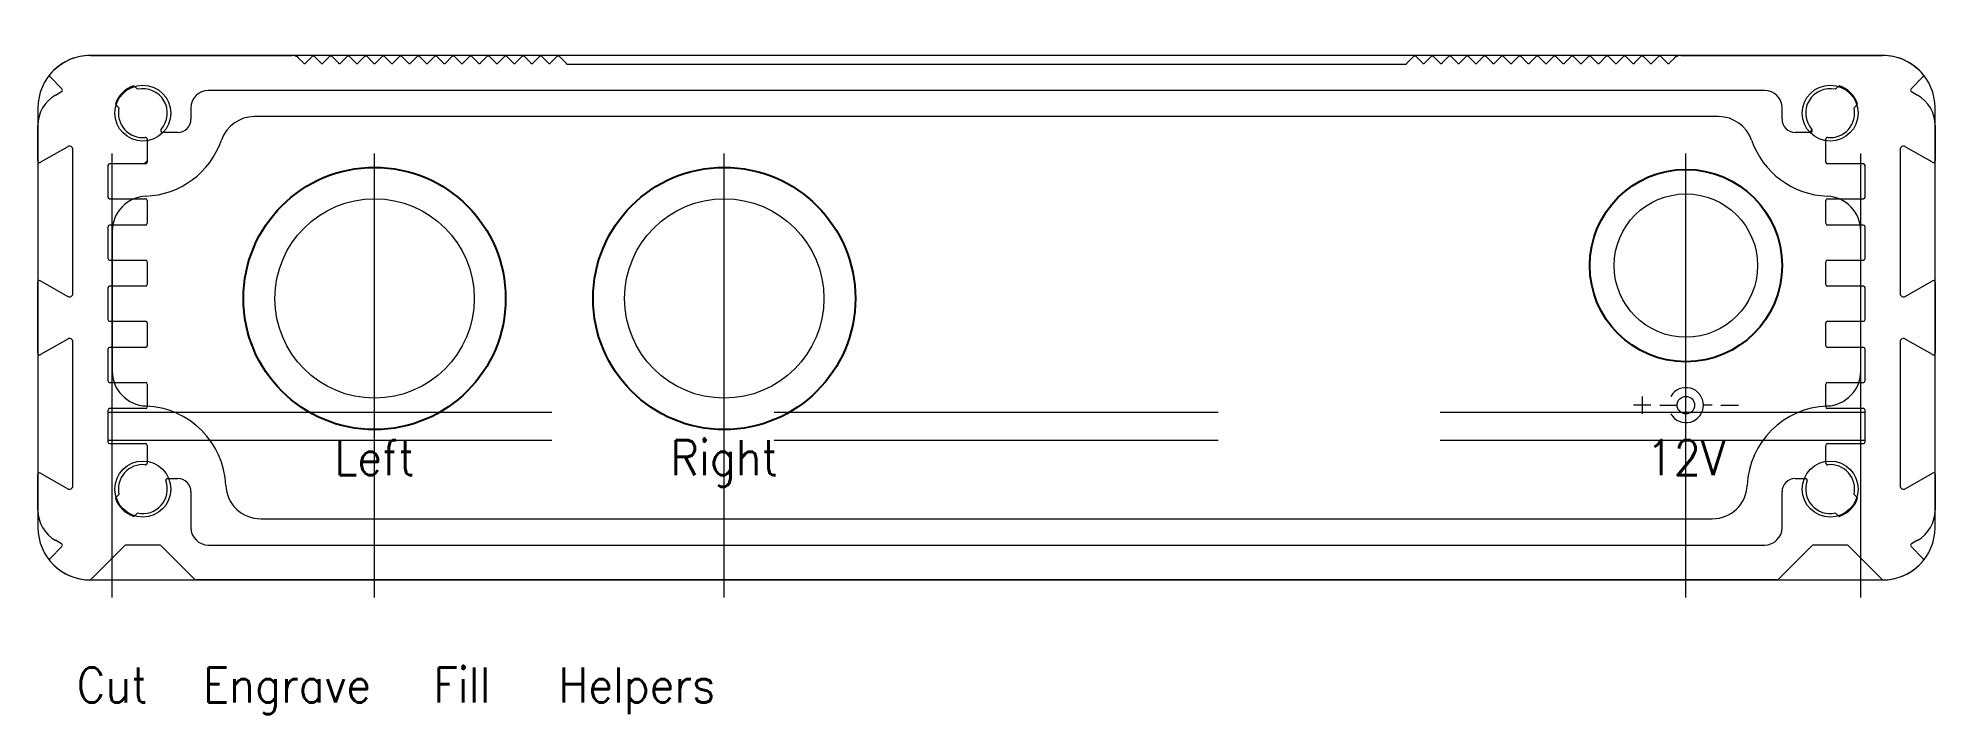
# Model space of a CAD drawing. Header units: millimetres. Extents: x -54 to 54, y -8 to 31.
import ezdxf
from ezdxf.enums import TextEntityAlignment as Align

# ---------------------------------------------------------------- set-up
doc = ezdxf.new("R2010")
doc.units = ezdxf.units.MM
doc.linetypes.add('CENTERX2', pattern=[101.6, 63.5, -12.7, 12.7, -12.7])
doc.linetypes.add('DASHEDX2', pattern=[38.1, 25.4, -12.7])
doc.layers.get('0').update_dxf_attribs({"lineweight": 25, "true_color": 0xffffff})
for name, color, linetype, lineweight, true_color in [('Cut', 5, 'Continuous', 5, 0x0000ff), ('Engrave', 1, 'Continuous', 5, 0xff0000), ('Fill', 7, 'Continuous', 20, 0x000000), ('Guide Cutout', 214, 'Continuous', 5, 0x800080), ('Guide Enclosure', 3, 'CENTERX2', 5, 0x00ff00), ('Guide Panel', 94, 'DASHEDX2', 5, 0x008000), ('Helpers', 2, 'Continuous', 25, 0xffff00)]:
    doc.layers.add(name, color=color, linetype=linetype, lineweight=lineweight, true_color=true_color)
doc.styles.add('textstyle0', font='')
doc.styles.add('textstyle1', font='')
doc.styles.add('textstyle2', font='')
doc.styles.add('textstyle3', font='')
doc.styles.add('textstyle4', font='')
doc.styles.add('textstyle5', font='')
doc.styles.add('textstyle6', font='')
doc.styles.get('textstyle0').set_extended_font_data('Standard', bold=True)
doc.styles.get('textstyle1').set_extended_font_data('Standard', bold=True)
doc.styles.get('textstyle2').set_extended_font_data('Standard', bold=True)
doc.styles.get('textstyle3').set_extended_font_data('Standard', bold=True)
doc.styles.get('textstyle4').set_extended_font_data('Standard', bold=True)
doc.styles.get('textstyle5').set_extended_font_data('Standard', bold=True)
doc.styles.get('textstyle6').set_extended_font_data('Standard', bold=True)

# ---------------------------------------------------------------- blocks, each defined once
blk = doc.blocks.new('b2-panel')
at = {"layer": 'Cut'}
for p, q in [((51.25, 30), (-51.25, 30)), ((-54.25, 27), (-54.25, 3)), ((54.25, 3), (54.25, 27)), ((-51.25, 0), (51.25, 0))]:
    blk.add_line(p, q, dxfattribs=at)
for centre in [(-48.25, 26.7), (48.25, 26.7), (-48.25, 5.2), (48.25, 5.2)]:
    blk.add_circle(centre, 1.6, dxfattribs=at)
for centre, start, end in [((-51.25, 27), 90, 180), ((51.25, 27), 0, 90), ((-51.25, 3), 180, 270), ((51.25, 3), 270, 0)]:
    blk.add_arc(centre, 3, start, end, dxfattribs=at)
at = {"layer": 'Guide Cutout', "linetype": 'Continuous'}
for p, q in [((41.87, 26.5), (-41.87, 26.5)), ((-50, 19.95), (-50, 11.95)), ((50, 11.95), (50, 19.95)), ((-41.51, 3.5), (41.51, 3.5))]:
    blk.add_line(p, q, dxfattribs=at)
for centre, radius, start, end in [((-41.87, 24.5), 2, 90, 160.9783), ((41.87, 24.5), 2, 19.0217, 90), ((-48.25, 26.7), 4.75, 272.1226, 340.9783), ((48.25, 26.7), 4.75, 199.0217, 267.8774), ((-48, 19.95), 2, 92.1226, 180), ((48, 19.95), 2, 0, 87.8774), ((-48, 11.95), 2, 180, 267.8774), ((48, 11.95), 2, 272.1226, 0), ((-48.25, 5.2), 4.75, 2.5473, 87.8774), ((48.25, 5.2), 4.75, 92.1226, 177.4527), ((-41.51, 5.5), 2, 182.5473, 270), ((41.51, 5.5), 2, 270, 357.4527)]:
    blk.add_arc(centre, radius, start, end, dxfattribs=at)
at = {"layer": 'Guide Enclosure', "linetype": 'Continuous'}
for p, q in [((-51.25, 30), (-39.71, 30)), ((-39.35, 29.85), (-39.07, 29.57)), ((-38.93, 29.57), (-38.57, 29.93)), ((-38.43, 29.93), (-38.07, 29.57)), ((-37.93, 29.57), (-37.57, 29.93)), ((-37.43, 29.93), (-37.07, 29.57)), ((-36.93, 29.57), (-36.57, 29.93)), ((-36.43, 29.93), (-36.07, 29.57)), ((-35.93, 29.57), (-35.57, 29.93)), ((-35.43, 29.93), (-35.07, 29.57)), ((-34.93, 29.57), (-34.57, 29.93)), ((-34.43, 29.93), (-34.07, 29.57)), ((-33.93, 29.57), (-33.57, 29.93)), ((-33.43, 29.93), (-33.07, 29.57)), ((-32.93, 29.57), (-32.57, 29.93)), ((-32.43, 29.93), (-32.07, 29.57)), ((-31.93, 29.57), (-31.57, 29.93)), ((-31.43, 29.93), (-31.07, 29.57)), ((-30.93, 29.57), (-30.57, 29.93)), ((-30.43, 29.93), (-30.07, 29.57)), ((-29.93, 29.57), (-29.57, 29.93)), ((-29.43, 29.93), (-29.07, 29.57)), ((-28.93, 29.57), (-28.57, 29.93)), ((-28.43, 29.93), (-28.07, 29.57)), ((-27.93, 29.57), (-27.57, 29.93)), ((-27.43, 29.93), (-27.07, 29.57)), ((-26.93, 29.57), (-26.57, 29.93)), ((-26.43, 29.93), (-26.07, 29.57)), ((-25.93, 29.57), (-25.57, 29.93)), ((-25.43, 29.93), (-25.07, 29.57)), ((-24.93, 29.57), (-24.57, 29.93)), ((-24.43, 29.93), (-24.03, 29.53)), ((-23.96, 29.5), (23.96, 29.5)), ((24.03, 29.53), (24.43, 29.93)), ((24.57, 29.93), (24.93, 29.57)), ((25.07, 29.57), (25.43, 29.93)), ((25.57, 29.93), (25.93, 29.57)), ((26.07, 29.57), (26.43, 29.93)), ((26.57, 29.93), (26.93, 29.57)), ((27.07, 29.57), (27.43, 29.93)), ((27.57, 29.93), (27.93, 29.57)), ((28.07, 29.57), (28.43, 29.93)), ((28.57, 29.93), (28.93, 29.57)), ((29.07, 29.57), (29.43, 29.93)), ((29.57, 29.93), (29.93, 29.57)), ((30.07, 29.57), (30.43, 29.93)), ((30.57, 29.93), (30.93, 29.57)), ((31.07, 29.57), (31.43, 29.93)), ((31.57, 29.93), (31.93, 29.57)), ((32.07, 29.57), (32.43, 29.93)), ((32.57, 29.93), (32.93, 29.57)), ((33.07, 29.57), (33.43, 29.93)), ((33.57, 29.93), (33.93, 29.57)), ((34.07, 29.57), (34.43, 29.93)), ((34.57, 29.93), (34.93, 29.57)), ((35.07, 29.57), (35.43, 29.93)), ((35.57, 29.93), (35.93, 29.57)), ((36.07, 29.57), (36.43, 29.93)), ((36.57, 29.93), (36.93, 29.57)), ((37.07, 29.57), (37.43, 29.93)), ((37.57, 29.93), (37.93, 29.57)), ((38.07, 29.57), (38.43, 29.93)), ((38.57, 29.93), (38.93, 29.57)), ((39.07, 29.57), (39.35, 29.85)), ((39.71, 30), (51.25, 30)), ((-52.88, 28.09), (-53.56, 28.77)), ((-48.56, 28.07), (-48.76, 28.27)), ((48.56, 28.07), (48.76, 28.27)), ((53.56, 28.77), (52.88, 28.09)), ((-53.25, 27.73), (-52.9, 27.93)), ((-49.62, 27.01), (-49.82, 27.21)), ((44.5, 28), (-44.5, 28)), ((49.62, 27.01), (49.82, 27.21)), ((52.9, 27.93), (53.25, 27.73)), ((-45.5, 27), (-45.5, 26.35)), ((45.5, 26.35), (45.5, 27)), ((-54.25, 23.97), (-54.25, 26)), ((-48, 25.21), (-48, 23.9)), ((-46.25, 25.6), (-47.13, 25.6)), ((47.13, 25.6), (46.25, 25.6)), ((47.08, 25.6), (47.22, 25.74)), ((48, 23.9), (48, 25.21)), ((54.25, 26), (54.25, 23.97)), ((-52.55, 24.78), (-54.1, 23.89)), ((-52.25, 16.39), (-52.25, 24.61)), ((-48.18, 23.8), (-48, 23.98)), ((52.25, 24.61), (52.25, 16.39)), ((54.1, 23.89), (52.55, 24.78)), ((-50.25, 23.7), (-50.25, 21.9)), ((-48.1, 23.8), (-50.15, 23.8)), ((50.15, 23.8), (48.1, 23.8)), ((50.25, 21.9), (50.25, 23.7)), ((-50.15, 21.8), (-48.1, 21.8)), ((48.1, 21.8), (50.15, 21.8)), ((-48, 21.7), (-48, 20.4)), ((48, 20.4), (48, 21.7)), ((-50.25, 20.2), (-50.25, 18.4)), ((-48.1, 20.3), (-50.15, 20.3)), ((50.15, 20.3), (48.1, 20.3)), ((50.25, 18.4), (50.25, 20.2)), ((-50.15, 18.3), (-48.1, 18.3)), ((-48, 18.2), (-48, 16.9)), ((48, 16.9), (48, 18.2)), ((48.1, 18.3), (50.15, 18.3)), ((-54.25, 12.97), (-54.25, 17.03)), ((-54.1, 17.11), (-52.55, 16.22)), ((-50.25, 16.7), (-50.25, 14.9)), ((-48.1, 16.8), (-50.15, 16.8)), ((50.15, 16.8), (48.1, 16.8)), ((50.25, 14.9), (50.25, 16.7)), ((52.55, 16.22), (54.1, 17.11)), ((54.25, 17.03), (54.25, 12.97)), ((-50.15, 14.8), (-48.1, 14.8)), ((-48, 14.7), (-48, 13.4)), ((48, 13.4), (48, 14.7)), ((48.1, 14.8), (50.15, 14.8)), ((-52.55, 13.78), (-54.1, 12.89)), ((-52.25, 5.39), (-52.25, 13.61)), ((-50.25, 13.2), (-50.25, 11.4)), ((-48.1, 13.3), (-50.15, 13.3)), ((50.15, 13.3), (48.1, 13.3)), ((50.25, 11.4), (50.25, 13.2)), ((52.25, 13.61), (52.25, 5.39)), ((54.1, 12.89), (52.55, 13.78)), ((-50.15, 11.3), (-48.1, 11.3)), ((-48, 11.2), (-48, 9.9)), ((48, 9.9), (48, 11.2)), ((48.1, 11.3), (50.15, 11.3)), ((-48.1, 9.8), (-50.15, 9.8)), ((50.15, 9.8), (48.1, 9.8)), ((-50.25, 9.7), (-50.25, 7.9)), ((50.25, 7.9), (50.25, 9.7)), ((-50.15, 7.8), (-48.1, 7.8)), ((-48, 7.7), (-48, 6.69)), ((48, 6.69), (48, 7.7)), ((48.1, 7.8), (50.15, 7.8)), ((-54.25, 4), (-54.25, 6.03)), ((-54.1, 6.11), (-52.55, 5.22)), ((-46.84, 5.8), (-46.25, 5.8)), ((46.25, 5.8), (46.84, 5.8)), ((52.55, 5.22), (54.1, 6.11)), ((54.25, 6.03), (54.25, 4)), ((-49.62, 4.89), (-49.82, 4.69)), ((-45.5, 5.05), (-45.5, 3)), ((45.5, 3), (45.5, 5.05)), ((49.62, 4.89), (49.82, 4.69)), ((-48.56, 3.83), (-48.76, 3.63)), ((48.56, 3.83), (48.76, 3.63)), ((-52.9, 2.07), (-53.25, 2.27)), ((53.25, 2.27), (52.9, 2.07)), ((-53.56, 1.23), (-52.88, 1.91)), ((-49.28, 1.97), (-51.22, 0.03)), ((-47.29, 2), (-49.21, 2)), ((-45.28, 0.03), (-47.22, 1.97)), ((-44.5, 2), (44.5, 2)), ((47.22, 1.97), (45.28, 0.03)), ((49.21, 2), (47.29, 2)), ((51.22, 0.03), (49.28, 1.97)), ((52.88, 1.91), (53.56, 1.23)), ((45.21, 0), (-45.21, 0))]:
    blk.add_line(p, q, dxfattribs=at)
for centre, radius, start, end in [((-51.25, 27), 3, 90, 140.5144), ((-39.71, 29.5), 0.5, 45, 90), ((-39, 29.64), 0.1, 225, 315), ((-38.5, 29.86), 0.1, 45, 135), ((-38, 29.64), 0.1, 225, 315), ((-37.5, 29.86), 0.1, 45, 135), ((-37, 29.64), 0.1, 225, 315), ((-36.5, 29.86), 0.1, 45, 135), ((-36, 29.64), 0.1, 225, 315), ((-35.5, 29.86), 0.1, 45, 135), ((-35, 29.64), 0.1, 225, 315), ((-34.5, 29.86), 0.1, 45, 135), ((-34, 29.64), 0.1, 225, 315), ((-33.5, 29.86), 0.1, 45, 135), ((-33, 29.64), 0.1, 225, 315), ((-32.5, 29.86), 0.1, 45, 135), ((-32, 29.64), 0.1, 225, 315), ((-31.5, 29.86), 0.1, 45, 135), ((-31, 29.64), 0.1, 225, 315), ((-30.5, 29.86), 0.1, 45, 135), ((-30, 29.64), 0.1, 225, 315), ((-29.5, 29.86), 0.1, 45, 135), ((-29, 29.64), 0.1, 225, 315), ((-28.5, 29.86), 0.1, 45, 135), ((-28, 29.64), 0.1, 225, 315), ((-27.5, 29.86), 0.1, 45, 135), ((-27, 29.64), 0.1, 225, 315), ((-26.5, 29.86), 0.1, 45, 135), ((-26, 29.64), 0.1, 225, 315), ((-25.5, 29.86), 0.1, 45, 135), ((-25, 29.64), 0.1, 225, 315), ((-24.5, 29.86), 0.1, 45, 135), ((-23.96, 29.6), 0.1, 225, 270), ((23.96, 29.6), 0.1, 270, 315), ((24.5, 29.86), 0.1, 45, 135), ((25, 29.64), 0.1, 225, 315), ((25.5, 29.86), 0.1, 45, 135), ((26, 29.64), 0.1, 225, 315), ((26.5, 29.86), 0.1, 45, 135), ((27, 29.64), 0.1, 225, 315), ((27.5, 29.86), 0.1, 45, 135), ((28, 29.64), 0.1, 225, 315), ((28.5, 29.86), 0.1, 45, 135), ((29, 29.64), 0.1, 225, 315), ((29.5, 29.86), 0.1, 45, 135), ((30, 29.64), 0.1, 225, 315), ((30.5, 29.86), 0.1, 45, 135), ((31, 29.64), 0.1, 225, 315), ((31.5, 29.86), 0.1, 45, 135), ((32, 29.64), 0.1, 225, 315), ((32.5, 29.86), 0.1, 45, 135), ((33, 29.64), 0.1, 225, 315), ((33.5, 29.86), 0.1, 45, 135), ((34, 29.64), 0.1, 225, 315), ((34.5, 29.86), 0.1, 45, 135), ((35, 29.64), 0.1, 225, 315), ((35.5, 29.86), 0.1, 45, 135), ((36, 29.64), 0.1, 225, 315), ((36.5, 29.86), 0.1, 45, 135), ((37, 29.64), 0.1, 225, 315), ((37.5, 29.86), 0.1, 45, 135), ((38, 29.64), 0.1, 225, 315), ((38.5, 29.86), 0.1, 45, 135), ((39, 29.64), 0.1, 225, 315), ((39.71, 29.5), 0.5, 90, 135), ((51.25, 27), 3, 39.4856, 90), ((-53.49, 28.84), 0.1, 140.5144, 225), ((-48.25, 26.7), 1.65, 107.9643, 162.0357), ((48.25, 26.7), 1.65, 17.9643, 72.0357), ((53.49, 28.84), 0.1, 315, 39.4856), ((-52.25, 26), 2, 120, 180), ((-52.95, 28.02), 0.1, 300, 45), ((-48.25, 26.7), 1.4, 318.1897, 102.6076), ((-44.5, 27), 1, 90, 180), ((44.5, 27), 1, 0, 90), ((48.25, 26.7), 1.4, 77.3924, 221.8103), ((52.95, 28.02), 0.1, 135, 240), ((52.25, 26), 2, 0, 60), ((-48.25, 26.7), 1.4, 167.3924, 275.7392), ((-46.25, 26.35), 0.75, 270, 0), ((46.25, 26.35), 0.75, 180, 270), ((48.25, 26.7), 1.4, 264.2608, 12.6076), ((-48.1, 25.21), 0.1, 0, 95.7392), ((-47.13, 25.7), 0.1, 138.1897, 270), ((47.13, 25.7), 0.1, 270, 41.8103), ((48.1, 25.21), 0.1, 84.2608, 180), ((-54.15, 23.97), 0.1, 180, 300), ((-52.45, 24.61), 0.2, 0, 120), ((-48.1, 23.9), 0.1, 270, 0), ((48.1, 23.9), 0.1, 180, 270), ((52.45, 24.61), 0.2, 60, 180), ((54.15, 23.97), 0.1, 240, 0), ((-50.15, 23.7), 0.1, 90, 180), ((50.15, 23.7), 0.1, 0, 90), ((-50.15, 21.9), 0.1, 180, 270), ((-48.1, 21.7), 0.1, 0, 90), ((48.1, 21.7), 0.1, 90, 180), ((50.15, 21.9), 0.1, 270, 0), ((-50.15, 20.2), 0.1, 90, 180), ((-48.1, 20.4), 0.1, 270, 0), ((48.1, 20.4), 0.1, 180, 270), ((50.15, 20.2), 0.1, 0, 90), ((-50.15, 18.4), 0.1, 180, 270), ((-48.1, 18.2), 0.1, 0, 90), ((48.1, 18.2), 0.1, 90, 180), ((50.15, 18.4), 0.1, 270, 0), ((-54.15, 17.03), 0.1, 60, 180), ((-52.45, 16.39), 0.2, 240, 0), ((-50.15, 16.7), 0.1, 90, 180), ((-48.1, 16.9), 0.1, 270, 0), ((48.1, 16.9), 0.1, 180, 270), ((50.15, 16.7), 0.1, 0, 90), ((52.45, 16.39), 0.2, 180, 300), ((54.15, 17.03), 0.1, 0, 120), ((-50.15, 14.9), 0.1, 180, 270), ((-48.1, 14.7), 0.1, 0, 90), ((48.1, 14.7), 0.1, 90, 180), ((50.15, 14.9), 0.1, 270, 0), ((-52.45, 13.61), 0.2, 0, 120), ((-50.15, 13.2), 0.1, 90, 180), ((-48.1, 13.4), 0.1, 270, 0), ((48.1, 13.4), 0.1, 180, 270), ((50.15, 13.2), 0.1, 0, 90), ((52.45, 13.61), 0.2, 60, 180), ((-54.15, 12.97), 0.1, 180, 300), ((54.15, 12.97), 0.1, 240, 0), ((-50.15, 11.4), 0.1, 180, 270), ((-48.1, 11.2), 0.1, 0, 90), ((48.1, 11.2), 0.1, 90, 180), ((50.15, 11.4), 0.1, 270, 0), ((-50.15, 9.7), 0.1, 90, 180), ((-48.1, 9.9), 0.1, 270, 0), ((48.1, 9.9), 0.1, 180, 270), ((50.15, 9.7), 0.1, 0, 90), ((-50.15, 7.9), 0.1, 180, 270), ((-48.1, 7.7), 0.1, 0, 90), ((48.1, 7.7), 0.1, 90, 180), ((50.15, 7.9), 0.1, 270, 0), ((-48.25, 5.2), 1.4, 84.2608, 192.6076), ((-48.1, 6.69), 0.1, 264.2608, 0), ((48.1, 6.69), 0.1, 180, 275.7392), ((48.25, 5.2), 1.4, 347.3924, 95.7392), ((-54.15, 6.03), 0.1, 60, 180), ((-48.25, 5.2), 1.4, 257.3924, 19.4712), ((-46.84, 5.7), 0.1, 90, 199.4712), ((-46.25, 5.05), 0.75, 0, 90), ((46.25, 5.05), 0.75, 90, 180), ((46.84, 5.7), 0.1, 340.5288, 90), ((48.25, 5.2), 1.4, 160.5288, 282.6076), ((54.15, 6.03), 0.1, 0, 120), ((-52.45, 5.39), 0.2, 240, 0), ((-48.25, 5.2), 1.65, 197.9643, 252.0357), ((48.25, 5.2), 1.65, 287.9643, 342.0357), ((52.45, 5.39), 0.2, 180, 300), ((-52.25, 4), 2, 180, 240), ((52.25, 4), 2, 300, 0), ((-44.5, 3), 1, 180, 270), ((44.5, 3), 1, 270, 0), ((-53.49, 1.16), 0.1, 135, 219.4856), ((-51.25, 3), 3, 219.4856, 269.1874), ((-52.95, 1.98), 0.1, 315, 60), ((-49.21, 1.9), 0.1, 90, 135), ((-47.29, 1.9), 0.1, 45, 90), ((47.29, 1.9), 0.1, 90, 135), ((49.21, 1.9), 0.1, 45, 90), ((51.25, 3), 3, 270.8126, 320.5144), ((52.95, 1.98), 0.1, 120, 225), ((53.49, 1.16), 0.1, 320.5144, 45), ((-51.29, 0.1), 0.1, 269.1874, 315), ((-45.21, 0.1), 0.1, 225, 270), ((45.21, 0.1), 0.1, 270, 315), ((51.29, 0.1), 0.1, 225, 270.8126)]:
    blk.add_arc(centre, radius, start, end, dxfattribs=at)
at = {"layer": 'Guide Panel'}
for p, q in [((-50, -1), (-50, 31)), ((50, -1), (50, 31)), ((-50.25, 9.6), (50.25, 9.6)), ((-50.25, 8), (50.25, 8))]:
    blk.add_line(p, q, dxfattribs=at)
at = {"layer": 'Cut', "style": 'textstyle0'}
blk.add_text('Cut', height=2, dxfattribs=at).set_placement((-50, -5), align=Align.TOP_CENTER)
at = {"layer": 'Engrave', "style": 'textstyle1'}
blk.add_text('Engrave', height=2, dxfattribs=at).set_placement((-40, -5), align=Align.TOP_CENTER)
at = {"layer": 'Fill', "style": 'textstyle2'}
blk.add_text('Fill', height=2, dxfattribs=at).set_placement((-30, -5), align=Align.TOP_CENTER)
at = {"layer": 'Helpers', "style": 'textstyle3'}
blk.add_text('Helpers', height=2, dxfattribs=at).set_placement((-20, -5), align=Align.TOP_CENTER)
blk = doc.blocks.new('Amphenol ACJS-HDR')
at = {"layer": 'Cut'}
blk.add_circle((0, 6.5), 5.7, dxfattribs=at)
at = {"layer": 'Helpers'}
blk.add_circle((0, 6.5), 7.5, dxfattribs=at)
blk = doc.blocks.new('Switchcraft 712RA')
at = {"layer": 'Cut'}
blk.add_circle((0, 8.382), 4.1, dxfattribs=at)
at = {"layer": 'Helpers'}
blk.add_circle((0, 8.382), 5.5, dxfattribs=at)

msp = doc.modelspace()

# ---------------------------------------------------------------- linework, layer by layer
at = {"layer": 'Engrave'}
for p, q in [((38, 10), (37, 10)), ((37.5, 10.5), (37.5, 9.5)), ((38.5, 10), (39.5, 10)), ((41.5, 10), (41, 10)), ((42, 10), (43, 10))]:
    msp.add_line(p, q, dxfattribs=at)
msp.add_circle((40, 10), 0.5, dxfattribs=at)
msp.add_arc((40, 10), 1, 210, 150, dxfattribs=at)
at = {"layer": 'Guide Panel'}
for p, q in [((-35, -1), (-35, 31)), ((-15, -1), (-15, 31)), ((40, -1), (40, 31))]:
    msp.add_line(p, q, dxfattribs=at)

# ---------------------------------------------------------------- block references
msp.add_blockref('b2-panel', (0, 0))
for name, p in [('Amphenol ACJS-HDR', (-35, 9.6)), ('Amphenol ACJS-HDR', (-15, 9.6)), ('Switchcraft 712RA', (40, 9.6))]:
    msp.add_blockref(name, p, dxfattribs=at)

# ---------------------------------------------------------------- texts
at = {"layer": 'Engrave'}
for s, style, p in [('Left', 'textstyle4', (-35, 7)), ('Right', 'textstyle5', (-15, 7)), ('12V', 'textstyle6', (40, 7))]:
    msp.add_text(s, height=2, dxfattribs=dict(at, style=style)).set_placement(p, align=Align.MIDDLE_CENTER)

doc.saveas('drawing.dxf')
